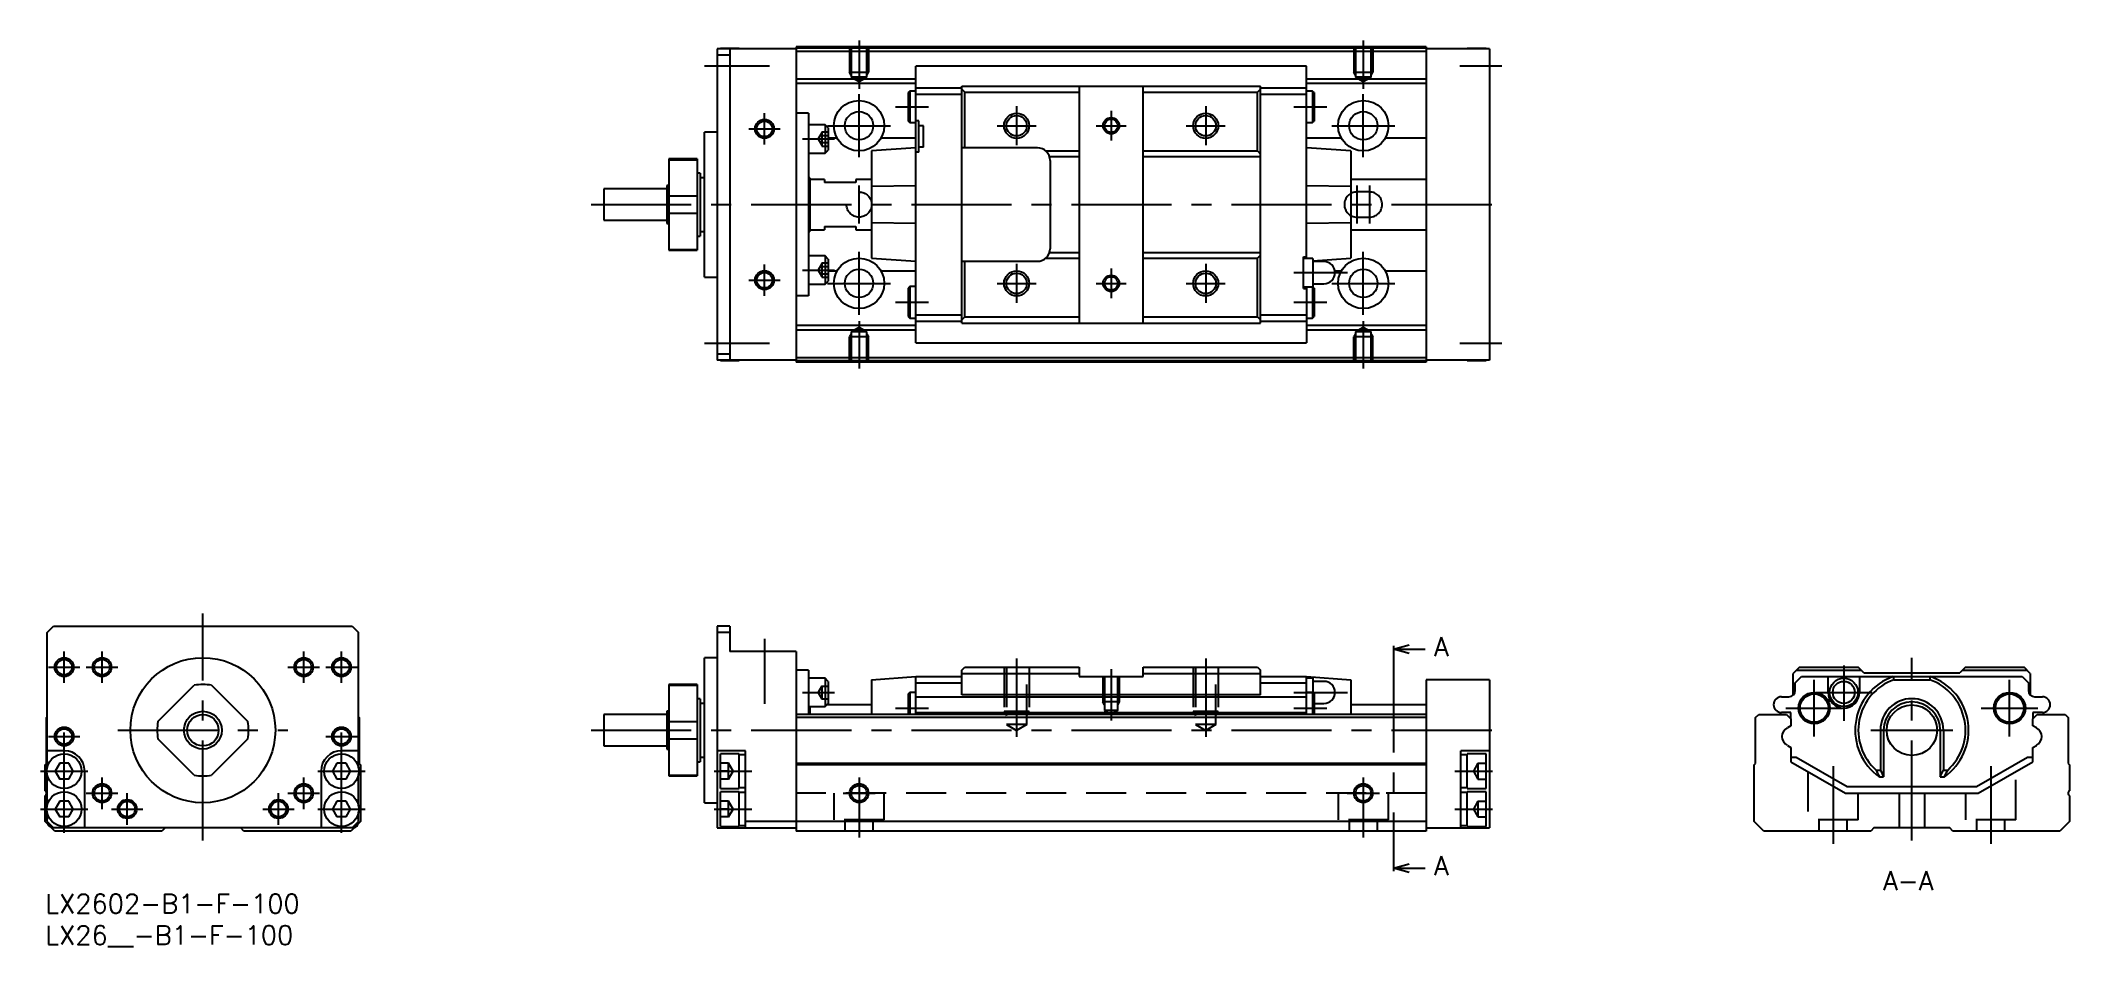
# Model space of a CAD drawing. Extents: x -1 to 321, y -8 to 135.
import ezdxf

# ---------------------------------------------------------------- set-up
doc = ezdxf.new("R2010")
doc.units = 0
doc.header["$LTSCALE"] = 0.5
doc.linetypes.add('CENTER', pattern=[50.8, 31.75, -6.35, 6.35, -6.35])
doc.linetypes.add('DASHED', pattern=[19.05, 12.7, -6.35])
for name, color, linetype in [('MSM_CENTER', 1, 'CENTER'), ('MSM_CONTINUOUS', 7, 'CONTINUOUS'), ('MSM_DASHED', 4, 'DASHED'), ('MSM_NARROW', 5, 'CONTINUOUS'), ('MSM_PART_NUMBER', 7, 'CONTINUOUS')]:
    doc.layers.add(name, color=color, linetype=linetype)
doc.styles.get("Standard").update_dxf_attribs({"font": 'txt.shx', "height": 1, "bigfont": 'bigfont.shx'})

# ---------------------------------------------------------------- blocks, each defined once
blk = doc.blocks.new('*U18')
at = {"layer": 'MSM_PART_NUMBER'}
blk.add_text('LX2602-B1-F-100', height=3, dxfattribs=at).set_placement((0, -3))
blk = doc.blocks.new('*U19')
at = {"layer": 'MSM_PART_NUMBER'}
blk.add_text('LX26__-B1-F-100', height=3, dxfattribs=at).set_placement((0, -8))

msp = doc.modelspace()

# ---------------------------------------------------------------- linework, layer by layer
at = {"layer": 'MSM_CENTER'}
for p, q in [((129.11, 135.36), (129.11, 127.73)), ((209.11, 135.36), (209.11, 127.73)), ((104.61, 131.36), (114.91, 131.36)), ((224.41, 131.36), (231.11, 131.36)), ((129.11, 116.86), (129.11, 126.86)), ((209.11, 116.86), (209.11, 126.86)), ((114.11, 118.86), (114.11, 123.86)), ((134.91, 124.86), (140.11, 124.86)), ((154.11, 124.96), (154.11, 118.76)), ((169.11, 124.23), (169.11, 119.5)), ((184.11, 124.96), (184.11, 118.76)), ((198.11, 124.86), (203.31, 124.86)), ((111.61, 121.36), (116.61, 121.36)), ((120.11, 119.76), (125.21, 119.76)), ((124.11, 121.86), (134.11, 121.86)), ((151.01, 121.86), (157.21, 121.86)), ((166.74, 121.86), (171.47, 121.86)), ((181.01, 121.86), (187.21, 121.86)), ((204.11, 121.86), (214.11, 121.86)), ((129.11, 106.36), (129.11, 112.36)), ((208.11, 112.36), (208.11, 106.36)), ((210.11, 112.36), (210.11, 106.36)), ((86.61, 109.36), (231.11, 109.36)), ((114.11, 94.86), (114.11, 99.86)), ((129.11, 91.86), (129.11, 101.86)), ((154.11, 99.96), (154.11, 93.76)), ((184.11, 99.96), (184.11, 93.76)), ((209.11, 91.86), (209.11, 101.86)), ((111.61, 97.36), (116.61, 97.36)), ((120.11, 98.97), (125.21, 98.97)), ((124.11, 96.86), (134.11, 96.86)), ((151.01, 96.86), (157.21, 96.86)), ((166.74, 96.86), (171.47, 96.86)), ((169.11, 99.23), (169.11, 94.5)), ((181.01, 96.86), (187.21, 96.86)), ((198.11, 98.56), (206.61, 98.56)), ((204.11, 96.86), (214.11, 96.86)), ((134.91, 93.86), (140.11, 93.86)), ((198.11, 93.86), (203.31, 93.86)), ((129.11, 90.87), (129.11, 83.36)), ((209.11, 90.87), (209.11, 83.36)), ((104.61, 87.36), (114.91, 87.36)), ((224.41, 87.36), (231.11, 87.36)), ((25, 8.5), (25, 44.5)), ((114.11, 40.5), (114.11, 30.19)), ((0.5, 36), (5.5, 36)), ((3, 33.5), (3, 38.5)), ((6.5, 36), (11.5, 36)), ((9, 33.5), (9, 38.5)), ((38.5, 36), (43.5, 36)), ((41, 33.5), (41, 38.5)), ((44.5, 36), (49.5, 36)), ((47, 33.5), (47, 38.5)), ((154.11, 37.35), (154.11, 24.96)), ((169.11, 35.7), (169.11, 27.54)), ((184.11, 37.35), (184.11, 24.96)), ((213.91, 38.36), (213.91, 4.63)), ((285.35, 36.25), (285.35, 27.5)), ((296.15, 8.5), (296.15, 37.5)), ((280.65, 25), (280.65, 34)), ((311.65, 25), (311.65, 34)), ((120.11, 32), (125.21, 32)), ((134.91, 29.5), (140.11, 29.5)), ((198.11, 32), (206.61, 32)), ((198.11, 29.5), (203.31, 29.5)), ((276.15, 29.5), (285.15, 29.5)), ((280.85, 32), (289.85, 32)), ((307.15, 29.5), (316.15, 29.5)), ((3, 9.75), (3, 27.5)), ((11.5, 26), (38.5, 26)), ((47, 9.75), (47, 27.5)), ((86.61, 26), (231.11, 26)), ((289.65, 26), (302.65, 26)), ((0.5, 25), (5.5, 25)), ((44.5, 25), (49.5, 25)), ((-0.75, 19.5), (6.75, 19.5)), ((43.25, 19.5), (50.75, 19.5)), ((106.11, 19.5), (112.11, 19.5)), ((223.61, 19.5), (229.61, 19.5)), ((283.65, 20.29), (283.65, 8)), ((308.65, 20.29), (308.65, 8)), ((9, 13.5), (9, 18.5)), ((41, 13.5), (41, 18.5)), ((129.11, 18.5), (129.11, 9)), ((209.11, 18.5), (209.11, 9)), ((-0.75, 13.5), (6.75, 13.5)), ((6.5, 16), (11.5, 16)), ((10.5, 13.5), (15.5, 13.5)), ((13, 11), (13, 16)), ((34.5, 13.5), (39.5, 13.5)), ((37, 11), (37, 16)), ((38.5, 16), (43.5, 16)), ((43.25, 13.5), (50.75, 13.5)), ((106.11, 13.5), (112.11, 13.5)), ((126.61, 16), (131.68, 16)), ((206.53, 16), (211.68, 16)), ((223.61, 13.5), (229.61, 13.5))]:
    msp.add_line(p, q, dxfattribs=at)
at = {"layer": 'MSM_CONTINUOUS'}
for p, q in [((119.11, 134.06), (106.61, 134.06)), ((106.61, 134.06), (106.61, 84.66)), ((108.61, 133.06), (106.61, 133.06)), ((107.11, 134.06), (107.11, 134.11)), ((110.11, 134.11), (107.11, 134.11)), ((108.61, 134.06), (108.61, 84.66)), ((110.11, 134.06), (110.11, 134.11)), ((119.11, 134.36), (119.11, 84.36)), ((219.11, 134.36), (119.11, 134.36)), ((219.11, 134.16), (119.11, 134.16)), ((219.11, 133.66), (119.11, 133.66)), ((219.11, 134.36), (219.11, 84.36)), ((229.11, 134.06), (219.11, 134.06)), ((225.61, 134.06), (225.61, 134.11)), ((228.61, 134.11), (225.61, 134.11)), ((228.61, 134.06), (228.61, 134.11)), ((229.11, 134.06), (229.11, 84.66)), ((138.11, 129.26), (119.11, 129.26)), ((200.11, 131.31), (138.11, 131.31)), ((138.11, 87.41), (138.11, 131.31)), ((200.11, 100.81), (200.11, 131.31)), ((219.11, 129.26), (200.11, 129.26)), ((138.11, 128.56), (119.11, 128.56)), ((137.16, 127.36), (136.91, 127.11)), ((136.91, 127.11), (136.91, 122.61)), ((138.11, 127.36), (137.16, 127.36)), ((137.16, 127.36), (137.16, 122.36)), ((138.11, 127.86), (145.41, 127.86)), ((138.11, 126.86), (145.41, 126.86)), ((145.41, 128.16), (192.81, 128.16)), ((145.41, 90.56), (145.41, 128.16)), ((145.91, 127.16), (145.41, 127.66)), ((145.91, 127.16), (164.01, 127.16)), ((145.91, 118.36), (145.91, 127.16)), ((164.01, 128.16), (164.01, 90.56)), ((174.21, 90.56), (174.21, 128.16)), ((174.21, 127.16), (192.31, 127.16)), ((192.81, 127.66), (192.31, 127.16)), ((192.31, 117.86), (192.31, 127.16)), ((192.81, 90.56), (192.81, 128.16)), ((192.81, 127.86), (200.11, 127.86)), ((192.81, 126.86), (200.11, 126.86)), ((219.11, 128.56), (200.11, 128.56)), ((201.06, 127.36), (200.11, 127.36)), ((201.06, 127.36), (201.06, 122.36)), ((201.31, 127.11), (201.06, 127.36)), ((201.31, 127.11), (201.31, 122.61)), ((121.11, 123.86), (119.11, 123.86)), ((121.11, 123.86), (121.11, 94.86)), ((136.91, 122.61), (137.16, 122.36)), ((137.16, 122.36), (138.11, 122.36)), ((138.61, 122.66), (138.11, 122.66)), ((138.61, 117.66), (138.61, 122.66)), ((200.11, 122.36), (201.06, 122.36)), ((201.06, 122.36), (201.31, 122.61)), ((106.61, 120.86), (104.61, 120.86)), ((104.61, 97.86), (104.61, 120.86)), ((123.71, 122.01), (121.11, 122.01)), ((123.71, 122.01), (123.71, 117.51)), ((124.21, 121.51), (123.71, 122.01)), ((124.21, 121.51), (124.21, 118.01)), ((125.62, 119.9), (124.21, 119.9)), ((138.11, 119.9), (132.59, 119.9)), ((139.31, 121.86), (138.61, 121.86)), ((139.31, 118.46), (139.31, 121.86)), ((205.62, 119.9), (200.11, 119.9)), ((219.11, 119.9), (212.59, 119.9)), ((103.41, 116.61), (98.91, 116.61)), ((98.91, 116.61), (98.91, 102.11)), ((98.91, 116.48), (103.41, 116.48)), ((103.41, 116.61), (103.41, 102.11)), ((121.11, 117.51), (123.71, 117.51)), ((123.71, 117.51), (124.21, 118.01)), ((138.11, 118.36), (131.11, 117.86)), ((131.11, 117.86), (131.11, 100.86)), ((138.61, 117.66), (138.11, 117.66)), ((139.31, 118.46), (138.61, 118.46)), ((157.41, 118.36), (145.41, 118.36)), ((158.73, 117.86), (164.01, 117.86)), ((159.31, 116.96), (164.01, 116.96)), ((159.41, 116.36), (159.41, 102.36)), ((174.21, 117.86), (192.31, 117.86)), ((174.21, 116.96), (192.81, 116.96)), ((192.31, 117.86), (192.81, 117.36)), ((207.11, 117.86), (200.11, 118.36)), ((207.11, 117.86), (207.11, 100.86)), ((103.91, 114.36), (103.41, 114.36)), ((103.91, 114.36), (103.91, 104.36)), ((104.61, 113.61), (103.91, 113.61)), ((121.31, 113.61), (121.11, 113.61)), ((121.31, 113.61), (121.31, 105.11)), ((123.61, 113.36), (121.31, 113.36)), ((123.61, 113.36), (123.61, 112.86)), ((128.61, 112.86), (123.61, 112.86)), ((128.61, 113.36), (128.61, 112.86)), ((131.11, 113.36), (128.61, 113.36)), ((219.11, 113.36), (207.11, 113.36)), ((88.61, 111.86), (88.61, 106.86)), ((98.61, 111.86), (88.61, 111.86)), ((98.61, 112.36), (98.61, 106.36)), ((98.91, 112.36), (98.61, 112.36)), ((98.91, 110.73), (103.41, 110.73)), ((138.11, 112.32), (131.11, 112.24)), ((207.11, 112.24), (200.11, 112.32)), ((88.61, 106.86), (98.61, 106.86)), ((98.61, 106.36), (98.91, 106.36)), ((98.91, 108), (103.41, 108)), ((131.11, 106.49), (138.11, 106.41)), ((200.11, 106.41), (207.11, 106.49)), ((103.41, 104.36), (103.91, 104.36)), ((103.91, 105.11), (104.61, 105.11)), ((121.11, 105.11), (121.31, 105.11)), ((121.31, 105.36), (123.61, 105.36)), ((123.61, 105.86), (128.61, 105.86)), ((123.61, 105.86), (123.61, 105.36)), ((128.61, 105.86), (128.61, 105.36)), ((128.61, 105.36), (131.11, 105.36)), ((207.11, 105.36), (219.11, 105.36)), ((98.91, 102.24), (103.41, 102.24)), ((98.91, 102.11), (103.41, 102.11)), ((123.71, 101.22), (121.11, 101.22)), ((123.71, 101.22), (123.71, 96.72)), ((124.21, 100.72), (123.71, 101.22)), ((124.21, 100.72), (124.21, 97.22)), ((131.11, 100.86), (138.11, 100.36)), ((145.41, 100.36), (157.41, 100.36)), ((145.91, 91.56), (145.91, 100.36)), ((158.73, 100.86), (164.01, 100.86)), ((159.31, 101.76), (164.01, 101.76)), ((174.21, 101.76), (192.81, 101.76)), ((174.21, 100.86), (192.31, 100.86)), ((192.81, 101.36), (192.31, 100.86)), ((192.31, 91.56), (192.31, 100.86)), ((199.61, 101.06), (200.11, 101.06)), ((199.61, 96.06), (199.61, 101.06)), ((201.11, 100.81), (199.61, 100.81)), ((201.11, 100.43), (207.11, 100.86)), ((201.11, 100.81), (201.11, 96.31)), ((202.86, 100.31), (201.11, 100.31)), ((104.61, 97.86), (106.61, 97.86)), ((121.11, 96.72), (123.71, 96.72)), ((123.71, 96.72), (124.21, 97.22)), ((125.62, 98.82), (124.21, 98.82)), ((138.11, 98.82), (132.59, 98.82)), ((201.11, 96.81), (202.86, 96.81)), ((205.62, 98.82), (204.59, 98.82)), ((219.11, 98.82), (212.59, 98.82)), ((121.11, 94.86), (119.11, 94.86)), ((137.16, 96.36), (136.91, 96.11)), ((136.91, 96.11), (136.91, 91.61)), ((137.16, 96.36), (137.16, 91.36)), ((138.11, 96.36), (137.16, 96.36)), ((199.61, 96.31), (201.11, 96.31)), ((199.61, 96.06), (200.11, 96.06)), ((200.11, 96.31), (200.11, 87.41)), ((201.06, 96.31), (201.06, 91.36)), ((201.31, 96.11), (201.11, 96.31)), ((201.31, 96.11), (201.31, 91.61)), ((138.11, 90.16), (119.11, 90.16)), ((136.91, 91.61), (137.16, 91.36)), ((137.16, 91.36), (138.11, 91.36)), ((138.11, 91.86), (145.41, 91.86)), ((138.11, 90.86), (145.41, 90.86)), ((145.41, 91.06), (145.91, 91.56)), ((145.41, 90.56), (192.81, 90.56)), ((145.91, 91.56), (164.01, 91.56)), ((174.21, 91.56), (192.31, 91.56)), ((192.31, 91.56), (192.81, 91.06)), ((192.81, 91.86), (200.11, 91.86)), ((192.81, 90.86), (200.11, 90.86)), ((200.11, 91.36), (201.06, 91.36)), ((219.11, 90.16), (200.11, 90.16)), ((201.06, 91.36), (201.31, 91.61)), ((138.11, 89.46), (119.11, 89.46)), ((138.11, 87.41), (200.11, 87.41)), ((219.11, 89.46), (200.11, 89.46)), ((108.61, 85.66), (106.61, 85.66)), ((119.11, 84.66), (106.61, 84.66)), ((107.11, 84.61), (107.11, 84.66)), ((107.11, 84.61), (110.11, 84.61)), ((110.11, 84.61), (110.11, 84.66)), ((219.11, 85.06), (119.11, 85.06)), ((219.11, 84.56), (119.11, 84.56)), ((219.11, 84.36), (119.11, 84.36)), ((229.11, 84.66), (219.11, 84.66)), ((225.61, 84.61), (225.61, 84.66)), ((225.61, 84.61), (228.61, 84.61)), ((228.61, 84.61), (228.61, 84.66)), ((0.3, 41.5), (1.3, 42.5)), ((1.3, 42.5), (48.7, 42.5)), ((48.7, 42.5), (49.7, 41.5)), ((108.61, 42.5), (106.61, 42.5)), ((106.61, 42.5), (106.61, 10.5)), ((108.61, 42.5), (108.61, 38.5)), ((0.3, 20.02), (0.3, 41.5)), ((49.7, 20.02), (49.7, 41.5)), ((108.61, 41.5), (106.61, 41.5)), ((213.91, 38.86), (216.41, 39.53)), ((213.91, 39.36), (213.91, 38.36)), ((216.41, 38.19), (213.91, 38.86)), ((213.91, 38.86), (218.91, 38.86)), ((106.61, 37.5), (104.61, 37.5)), ((104.61, 14.5), (104.61, 37.5)), ((119.11, 38.5), (108.61, 38.5)), ((119.11, 38.5), (119.11, 10)), ((121.11, 35.5), (119.11, 35.5)), ((121.11, 35.5), (121.11, 28.5)), ((145.41, 35.5), (145.91, 36)), ((145.41, 31.59), (145.41, 35.5)), ((145.91, 36), (164.01, 36)), ((164.01, 36), (164.01, 34.5)), ((174.21, 34.5), (174.21, 36)), ((174.21, 36), (192.31, 36)), ((192.31, 36), (192.81, 35.5)), ((192.81, 31.59), (192.81, 35.5)), ((278.34, 36), (277.34, 35)), ((277.84, 35.5), (288.15, 35.5)), ((278.34, 36), (287.65, 36)), ((288.55, 35.1), (287.65, 36)), ((304.65, 36), (303.75, 35.1)), ((304.15, 35.5), (314.44, 35.5)), ((304.65, 36), (313.94, 36)), ((314.94, 35), (313.94, 36)), ((17.88, 27.36), (23.64, 33.12)), ((26.36, 33.12), (32.12, 27.36)), ((103.41, 33.25), (98.91, 33.25)), ((98.91, 33.25), (98.91, 18.75)), ((98.91, 33.12), (103.41, 33.12)), ((103.41, 33.25), (103.41, 18.75)), ((123.71, 34.25), (121.11, 34.25)), ((124.21, 33.75), (123.71, 34.25)), ((123.71, 34.25), (123.71, 29.75)), ((124.21, 33.75), (124.21, 30.25)), ((131.11, 34), (138.11, 34.5)), ((131.11, 34), (131.11, 28.5)), ((138.11, 28.5), (138.11, 34.5)), ((138.11, 34.5), (145.41, 34.5)), ((138.11, 33.5), (145.41, 33.5)), ((145.41, 35), (164.01, 35)), ((164.01, 34.5), (174.21, 34.5)), ((174.21, 35), (192.81, 35)), ((192.81, 34.5), (200.11, 34.5)), ((192.81, 33.5), (200.11, 33.5)), ((200.11, 34.5), (207.11, 34)), ((200.11, 28.5), (200.11, 34.5)), ((201.11, 34.25), (200.11, 34.25)), ((201.11, 34.25), (201.11, 31.95)), ((202.86, 33.75), (201.11, 33.75)), ((207.11, 34), (207.11, 28.5)), ((229.11, 34), (219.11, 34)), ((219.11, 34), (219.11, 10)), ((229.11, 34), (229.11, 10.5)), ((277.34, 31.59), (277.34, 35)), ((277.65, 33.5), (278.65, 34.5)), ((277.65, 32.3), (277.65, 33.5)), ((278.65, 34.5), (313.65, 34.5)), ((282.85, 32), (282.85, 34.5)), ((287.85, 34.5), (287.85, 32)), ((288.55, 35.1), (303.75, 35.1)), ((293.19, 34.5), (293.27, 34)), ((293.27, 34), (299.02, 34)), ((299.02, 34), (299.1, 34.5)), ((313.65, 34.5), (314.65, 33.5)), ((314.65, 33.5), (314.65, 32.3)), ((314.94, 35), (314.94, 31.59)), ((98.91, 29), (98.61, 29)), ((98.61, 29), (98.61, 23)), ((103.91, 31), (103.41, 31)), ((103.91, 31), (103.91, 21)), ((104.61, 30.25), (103.91, 30.25)), ((121.11, 29.75), (123.71, 29.75)), ((121.31, 29.75), (121.31, 28.5)), ((123.71, 29.75), (124.21, 30.25)), ((131.11, 30), (123.96, 30)), ((137.16, 32), (136.91, 31.75)), ((136.91, 31.75), (136.91, 28.5)), ((138.11, 32), (137.16, 32)), ((137.16, 32), (137.16, 28.5)), ((138.11, 31.3), (200.11, 31.3)), ((192.81, 31.59), (145.41, 31.59)), ((201.06, 32), (200.11, 32)), ((201.31, 31.75), (201.06, 32)), ((201.06, 32), (201.06, 28.5)), ((201.31, 31.75), (201.31, 28.5)), ((201.31, 30.25), (202.86, 30.25)), ((219.11, 30), (207.11, 30)), ((275.45, 31.3), (276.65, 31.3)), ((315.65, 31.3), (316.85, 31.3)), ((0.2, 28), (0.3, 28.1)), ((0.2, 20.7), (0.2, 28)), ((49.7, 28.1), (49.8, 28)), ((49.8, 28), (49.8, 20.7)), ((98.61, 28.5), (88.61, 28.5)), ((88.61, 28.5), (88.61, 23.5)), ((98.91, 27.36), (103.41, 27.36)), ((219.11, 28.5), (119.11, 28.5)), ((219.11, 28), (119.11, 28)), ((138.11, 28.8), (200.11, 28.8)), ((271.35, 28), (271.85, 28.5)), ((271.35, 20.7), (271.35, 28)), ((271.85, 28.5), (276.25, 28.5)), ((276.95, 28.8), (275.45, 28.8)), ((276.25, 28.5), (276.95, 27.8)), ((276.95, 26.72), (276.39, 26.4)), ((276.95, 27.8), (276.95, 28.8)), ((276.95, 27.8), (276.95, 26.72)), ((291.15, 26), (291.15, 19.68)), ((291.65, 26), (291.65, 18.62)), ((300.65, 26), (300.65, 18.62)), ((301.15, 26), (301.15, 19.68)), ((315.35, 28.8), (315.35, 27.8)), ((316.85, 28.8), (315.35, 28.8)), ((315.35, 27.8), (316.05, 28.5)), ((315.35, 26.72), (315.35, 27.8)), ((315.91, 26.4), (315.35, 26.72)), ((316.05, 28.5), (320.45, 28.5)), ((320.45, 28.5), (320.95, 28)), ((320.95, 28), (320.95, 20.7)), ((3, 22.75), (0.3, 22.75)), ((23.64, 18.88), (17.88, 24.64)), ((32.12, 24.64), (26.36, 18.88)), ((49.7, 22.75), (47, 22.75)), ((88.61, 23.5), (98.61, 23.5)), ((98.61, 23), (98.91, 23)), ((98.91, 24.64), (103.41, 24.64)), ((111.11, 22.75), (106.61, 22.75)), ((111.11, 10.5), (111.11, 22.75)), ((224.61, 10.5), (224.61, 22.75)), ((229.11, 22.75), (224.61, 22.75)), ((276.39, 23.6), (276.95, 23.28)), ((276.95, 23.28), (276.95, 21)), ((315.35, 23.28), (315.91, 23.6)), ((315.35, 21), (315.35, 23.28)), ((0, 20.5), (0.2, 20.7)), ((0, 16.4), (0, 20.5)), ((2.28, 20.75), (1.56, 19.5)), ((1.56, 19.5), (2.28, 18.25)), ((3.72, 20.75), (2.28, 20.75)), ((4.44, 19.5), (3.72, 20.75)), ((3.72, 18.25), (4.44, 19.5)), ((6.25, 10.5), (6.25, 19.5)), ((43.75, 19.5), (43.75, 10.5)), ((46.28, 20.75), (45.56, 19.5)), ((45.56, 19.5), (46.28, 18.25)), ((47.72, 20.75), (46.28, 20.75)), ((48.44, 19.5), (47.72, 20.75)), ((47.72, 18.25), (48.44, 19.5)), ((49.8, 20.7), (50, 20.5)), ((50, 20.5), (50, 11.5)), ((103.41, 21), (103.91, 21)), ((103.91, 21.75), (104.61, 21.75)), ((107.11, 16.75), (107.11, 22.25)), ((110.11, 22.25), (107.11, 22.25)), ((110.11, 16.75), (110.11, 22.25)), ((111.11, 22.1), (110.11, 22.1)), ((219.11, 20.7), (119.11, 20.7)), ((219.11, 20.5), (119.11, 20.5)), ((225.61, 22.1), (224.61, 22.1)), ((225.61, 16.75), (225.61, 22.25)), ((228.61, 22.25), (225.61, 22.25)), ((228.61, 16.75), (228.61, 22.25)), ((271.15, 20.5), (271.35, 20.7)), ((271.15, 11.5), (271.15, 20.5)), ((277.8, 21.66), (276.95, 21.66)), ((276.95, 21), (285.61, 16)), ((285.87, 17), (277.8, 21.66)), ((290.46, 19.68), (291.15, 19.68)), ((291.15, 19.68), (291.65, 18.62)), ((300.65, 18.62), (301.15, 19.68)), ((301.15, 19.68), (301.83, 19.68)), ((314.5, 21.66), (306.42, 17)), ((306.68, 16), (315.35, 21)), ((315.35, 21.66), (314.5, 21.66)), ((320.95, 20.7), (321.15, 20.5)), ((321.15, 20.5), (321.15, 16.4)), ((0.3, 14.02), (0.3, 18.98)), ((3.72, 18.25), (2.28, 18.25)), ((47.72, 18.25), (46.28, 18.25)), ((49.7, 14.02), (49.7, 18.98)), ((98.91, 18.88), (103.41, 18.88)), ((98.91, 18.75), (103.41, 18.75)), ((107.11, 16.75), (110.11, 16.75)), ((107.11, 10.75), (107.11, 16.25)), ((110.11, 16.25), (107.11, 16.25)), ((110.11, 16.9), (111.11, 16.9)), ((110.11, 10.75), (110.11, 16.25)), ((111.11, 16.1), (110.11, 16.1)), ((224.61, 16.9), (225.61, 16.9)), ((225.61, 16.1), (224.61, 16.1)), ((225.61, 16.75), (228.61, 16.75)), ((225.61, 10.75), (225.61, 16.25)), ((228.61, 16.25), (225.61, 16.25)), ((228.61, 10.75), (228.61, 16.25)), ((306.42, 17), (285.87, 17)), ((290.99, 18.62), (291.65, 18.62)), ((300.65, 18.62), (301.3, 18.62)), ((0, 11.5), (0, 15.6)), ((0.3, 11.5), (0.3, 12.98)), ((2.28, 14.75), (1.56, 13.5)), ((1.56, 13.5), (2.28, 12.25)), ((3.72, 14.75), (2.28, 14.75)), ((4.44, 13.5), (3.72, 14.75)), ((3.72, 12.25), (4.44, 13.5)), ((46.28, 14.75), (45.56, 13.5)), ((45.56, 13.5), (46.28, 12.25)), ((47.72, 14.75), (46.28, 14.75)), ((48.44, 13.5), (47.72, 14.75)), ((47.72, 12.25), (48.44, 13.5)), ((49.7, 11.5), (49.7, 12.98)), ((104.61, 14.5), (106.61, 14.5)), ((285.61, 16), (306.68, 16)), ((321.15, 15.6), (321.15, 11.5)), ((1.5, 10), (0, 11.5)), ((0.3, 11.5), (1.3, 10.5)), ((48.7, 10.5), (1.3, 10.5)), ((18.5, 10), (1.5, 10)), ((3.72, 12.25), (2.28, 12.25)), ((19, 10.5), (18.5, 10)), ((31.52, 10), (31.02, 10.5)), ((48.5, 10), (31.52, 10)), ((47.72, 12.25), (46.28, 12.25)), ((50, 11.5), (48.5, 10)), ((48.7, 10.5), (49.7, 11.5)), ((106.61, 10.5), (119.11, 10.5)), ((107.11, 10.75), (110.11, 10.75)), ((110.11, 10.9), (111.11, 10.9)), ((219.11, 11.5), (111.11, 11.5)), ((219.11, 10), (119.11, 10)), ((219.11, 10.5), (229.11, 10.5)), ((224.61, 10.9), (225.61, 10.9)), ((225.61, 10.75), (228.61, 10.75)), ((272.65, 10), (271.15, 11.5)), ((289.63, 10), (272.65, 10)), ((290.13, 10.5), (289.63, 10)), ((302.15, 10.5), (290.13, 10.5)), ((302.65, 10), (302.15, 10.5)), ((319.65, 10), (302.65, 10)), ((321.15, 11.5), (319.65, 10)), ((213.91, 4.13), (216.41, 4.8)), ((213.91, 4.63), (213.91, 3.63)), ((216.41, 3.46), (213.91, 4.13)), ((213.91, 4.13), (218.91, 4.13))]:
    msp.add_line(p, q, dxfattribs=at)
for centre, radius in [((129.11, 121.86), 4), ((209.11, 121.86), 4), ((114.11, 121.36), 1.23), ((129.11, 121.86), 2.25), ((154.11, 121.86), 1.62), ((169.11, 121.86), 1.06), ((184.11, 121.86), 1.62), ((209.11, 121.86), 2.25), ((129.11, 96.86), 4), ((209.11, 96.86), 4), ((114.11, 97.36), 1.23), ((129.11, 96.86), 2.25), ((154.11, 96.86), 1.62), ((169.11, 96.86), 1.06), ((184.11, 96.86), 1.62), ((209.11, 96.86), 2.25), ((3, 36), 1.23), ((9, 36), 1.23), ((25, 26), 11.5), ((41, 36), 1.23), ((47, 36), 1.23), ((285.35, 32), 2.25), ((285.35, 32), 1.75), ((25, 26), 3), ((280.65, 29.5), 2.5), ((280.65, 29.5), 2.25), ((296.15, 26), 4), ((311.65, 29.5), 2.5), ((311.65, 29.5), 2.25), ((3, 25), 1.23), ((25, 26), 2.5), ((47, 25), 1.23), ((3, 19.5), 2.75), ((47, 19.5), 2.75), ((3, 13.5), 2.75), ((9, 16), 1.23), ((41, 16), 1.23), ((47, 13.5), 2.75), ((129.11, 16), 1.23), ((209.11, 16), 1.23), ((13, 13.5), 1.23), ((37, 13.5), 1.23)]:
    msp.add_circle(centre, radius, dxfattribs=at)
for centre, radius, start, end in [((157.41, 116.36), 2, 0, 90), ((157.41, 102.36), 2, 270, 0), ((202.86, 98.56), 1.75, 270, 90), ((25, 26), 7.25, 79.1484, 100.8516), ((202.86, 32), 1.75, 270, 90), ((276.65, 32.3), 1, 270, 0), ((296.15, 26), 9, 109.1881, 235.0848), ((296.15, 26), 8.5, 109.7499, 228.0214), ((296.15, 26), 8.5, 311.9786, 70.2501), ((296.15, 26), 9, 304.9152, 70.8119), ((315.65, 32.3), 1, 180, 270), ((275.45, 30.05), 1.25, 90, 270), ((285.35, 32), 2.5, 180, 0), ((296.15, 26), 5, 0, 180), ((296.15, 26), 4.5, 0, 180), ((316.85, 30.05), 1.25, 270, 90), ((25, 26), 7.25, 169.1484, 190.8516), ((25, 26), 7.25, 349.1484, 10.8516), ((277.26, 24.88), 1.75, 120.0001, 176.2321), ((315.03, 24.88), 1.75, 3.7679, 59.9999), ((3, 19.5), 3.25, 0, 90), ((47, 19.5), 3.25, 90, 180), ((277.26, 25.12), 1.75, 183.7679, 239.9999), ((315.03, 25.12), 1.75, 300.0001, 356.2321), ((300.5, 24.07), 10.96, 203.6059, 209.8183), ((291.62, 24.16), 11.15, 330.2349, 336.3409), ((-0.3, 16), 0.5, 306.8761, 53.1239), ((25, 26), 7.25, 259.1484, 280.8516), ((321.45, 16), 0.5, 126.8761, 233.1239), ((1.3, 11.5), 1, 201.8195, 248.1805), ((48.7, 11.5), 1, 291.8106, 338.1894)]:
    msp.add_arc(centre, radius, start, end, dxfattribs=at)
at = {"layer": 'MSM_DASHED'}
for p, q in [((127.61, 134.36), (127.61, 130.36)), ((127.88, 134.36), (127.88, 129.56)), ((130.34, 129.56), (130.34, 134.36)), ((130.61, 134.36), (130.61, 130.36)), ((207.61, 134.36), (207.61, 130.36)), ((207.88, 134.36), (207.88, 129.56)), ((210.34, 129.56), (210.34, 134.36)), ((210.61, 134.36), (210.61, 130.36)), ((127.61, 130.36), (130.61, 130.36)), ((127.88, 129.89), (127.61, 130.36)), ((127.88, 129.56), (129.11, 128.85)), ((130.34, 129.56), (127.88, 129.56)), ((129.11, 128.85), (130.34, 129.56)), ((130.34, 129.89), (130.61, 130.36)), ((207.61, 130.36), (210.61, 130.36)), ((207.88, 129.89), (207.61, 130.36)), ((207.88, 129.56), (209.11, 128.85)), ((210.34, 129.56), (207.88, 129.56)), ((209.11, 128.85), (210.34, 129.56)), ((210.34, 129.89), (210.61, 130.36)), ((123.21, 120.76), (122.63, 119.76)), ((122.63, 119.76), (123.21, 118.76)), ((123.21, 120.91), (124.21, 120.91)), ((123.21, 120.91), (123.21, 118.6)), ((123.21, 120.33), (124.21, 120.33)), ((123.21, 119.18), (124.21, 119.18)), ((123.21, 118.6), (124.21, 118.6)), ((210.11, 111.36), (208.11, 111.36)), ((208.11, 107.36), (210.11, 107.36)), ((123.21, 99.97), (122.63, 98.97)), ((123.21, 100.13), (124.21, 100.13)), ((123.21, 100.13), (123.21, 97.82)), ((122.63, 98.97), (123.21, 97.97)), ((123.21, 99.55), (124.21, 99.55)), ((123.21, 98.39), (124.21, 98.39)), ((123.21, 97.82), (124.21, 97.82)), ((127.88, 88.83), (127.61, 88.36)), ((130.61, 88.36), (127.61, 88.36)), ((127.61, 84.36), (127.61, 88.36)), ((129.11, 89.87), (127.88, 89.16)), ((127.88, 89.16), (127.88, 84.36)), ((130.34, 89.16), (127.88, 89.16)), ((130.34, 89.16), (129.11, 89.87)), ((130.34, 84.36), (130.34, 89.16)), ((130.34, 88.83), (130.61, 88.36)), ((130.61, 84.36), (130.61, 88.36)), ((207.88, 88.83), (207.61, 88.36)), ((207.61, 84.36), (207.61, 88.36)), ((210.61, 88.36), (207.61, 88.36)), ((209.11, 89.87), (207.88, 89.16)), ((207.88, 89.16), (207.88, 84.36)), ((210.34, 89.16), (207.88, 89.16)), ((210.34, 89.16), (209.11, 89.87)), ((210.34, 84.36), (210.34, 89.16)), ((210.34, 88.83), (210.61, 88.36)), ((210.61, 84.36), (210.61, 88.36)), ((152.11, 36), (152.11, 29)), ((152.48, 36), (152.48, 26.9)), ((155.73, 26.9), (155.73, 36)), ((156.11, 36), (156.11, 29)), ((182.11, 36), (182.11, 29)), ((182.48, 36), (182.48, 26.9)), ((185.73, 26.9), (185.73, 36)), ((186.11, 36), (186.11, 29)), ((123.21, 33), (122.63, 32)), ((123.21, 33), (124.21, 33)), ((123.21, 33), (123.21, 31)), ((167.81, 34.5), (167.81, 30.5)), ((168.05, 34.5), (168.05, 29.15)), ((170.16, 29.15), (170.16, 34.5)), ((170.41, 30.5), (170.41, 34.5)), ((122.63, 32), (123.21, 31)), ((123.21, 32), (124.21, 32)), ((123.21, 31), (124.21, 31)), ((152.11, 29), (156.11, 29)), ((152.11, 29), (152.48, 28.3)), ((155.73, 28.3), (156.11, 29)), ((170.41, 30.5), (167.81, 30.5)), ((168.05, 30.05), (167.81, 30.5)), ((170.16, 29.15), (168.05, 29.15)), ((168.05, 29.15), (169.11, 28.54)), ((170.16, 29.15), (169.11, 28.54)), ((170.16, 30.05), (170.41, 30.5)), ((182.11, 29), (186.11, 29)), ((182.11, 29), (182.48, 28.3)), ((185.73, 28.3), (186.11, 29)), ((155.73, 26.9), (152.48, 26.9)), ((152.48, 26.9), (154.11, 25.96)), ((155.73, 26.9), (154.11, 25.96)), ((185.73, 26.9), (182.48, 26.9)), ((182.48, 26.9), (184.11, 25.96)), ((185.73, 26.9), (184.11, 25.96)), ((108.41, 20.75), (107.11, 20.75)), ((108.41, 19.5), (107.11, 19.5)), ((108.41, 18.25), (108.41, 20.75)), ((109.13, 19.5), (108.41, 20.75)), ((108.41, 18.25), (109.13, 19.5)), ((227.31, 20.75), (226.58, 19.5)), ((226.58, 19.5), (227.31, 18.25)), ((227.31, 20.75), (228.61, 20.75)), ((227.31, 20.75), (227.31, 18.25)), ((227.31, 19.5), (228.61, 19.5)), ((279.65, 19.44), (279.65, 11.8)), ((312.65, 11.8), (312.65, 19.44)), ((108.41, 18.25), (107.11, 18.25)), ((227.31, 18.25), (228.61, 18.25)), ((108.41, 14.75), (107.11, 14.75)), ((108.41, 13.5), (107.11, 13.5)), ((108.41, 12.25), (108.41, 14.75)), ((109.13, 13.5), (108.41, 14.75)), ((108.41, 12.25), (109.13, 13.5)), ((219.11, 16), (119.11, 16)), ((125.11, 16), (125.11, 11.8)), ((133.11, 11.8), (133.11, 16)), ((205.11, 16), (205.11, 11.8)), ((213.11, 11.8), (213.11, 16)), ((227.31, 14.75), (226.58, 13.5)), ((226.58, 13.5), (227.31, 12.25)), ((227.31, 14.75), (228.61, 14.75)), ((227.31, 14.75), (227.31, 12.25)), ((227.31, 13.5), (228.61, 13.5)), ((287.65, 11.8), (287.65, 16)), ((294.15, 16), (294.15, 10.5)), ((298.15, 16), (298.15, 10.5)), ((304.65, 16), (304.65, 11.8)), ((108.41, 12.25), (107.11, 12.25)), ((133.11, 11.8), (125.11, 11.8)), ((126.86, 11.8), (126.86, 10)), ((131.36, 10), (131.36, 11.8)), ((213.11, 11.8), (205.11, 11.8)), ((206.86, 11.8), (206.86, 10)), ((211.36, 10), (211.36, 11.8)), ((227.31, 12.25), (228.61, 12.25)), ((287.65, 11.8), (279.65, 11.8)), ((281.4, 11.8), (281.4, 10)), ((285.9, 10), (285.9, 11.8)), ((312.65, 11.8), (304.65, 11.8)), ((306.4, 11.8), (306.4, 10)), ((310.9, 10), (310.9, 11.8))]:
    msp.add_line(p, q, dxfattribs=at)
msp.add_circle((129.11, 109.36), 2, dxfattribs=at)
for centre, start, end in [((208.11, 109.36), 90, 270), ((210.11, 109.36), 270, 90)]:
    msp.add_arc(centre, 2, start, end, dxfattribs=at)
at = {"layer": 'MSM_NARROW'}
for centre, radius in [((114.11, 121.36), 1.5), ((154.11, 121.86), 2), ((169.11, 121.86), 1.3), ((184.11, 121.86), 2), ((114.11, 97.36), 1.5), ((154.11, 96.86), 2), ((169.11, 96.86), 1.3), ((184.11, 96.86), 2), ((3, 36), 1.5), ((9, 36), 1.5), ((41, 36), 1.5), ((47, 36), 1.5), ((3, 25), 1.5), ((47, 25), 1.5), ((9, 16), 1.5), ((41, 16), 1.5), ((129.11, 16), 1.5), ((209.11, 16), 1.5), ((13, 13.5), 1.5), ((37, 13.5), 1.5)]:
    msp.add_circle(centre, radius, dxfattribs=at)

# ---------------------------------------------------------------- block references
at = {"layer": 'MSM_CONTINUOUS'}
for name in ['*U18', '*U19']:
    msp.add_blockref(name, (0, 0), dxfattribs=at)

# ---------------------------------------------------------------- texts
at = {"layer": 'MSM_PART_NUMBER'}
for s, p in [('A', (220.32, 37.73)), ('A', (220.32, 3)), ('A-A', (291.59, 0.62))]:
    msp.add_text(s, height=3, dxfattribs=at).set_placement(p)

doc.saveas('drawing.dxf')
